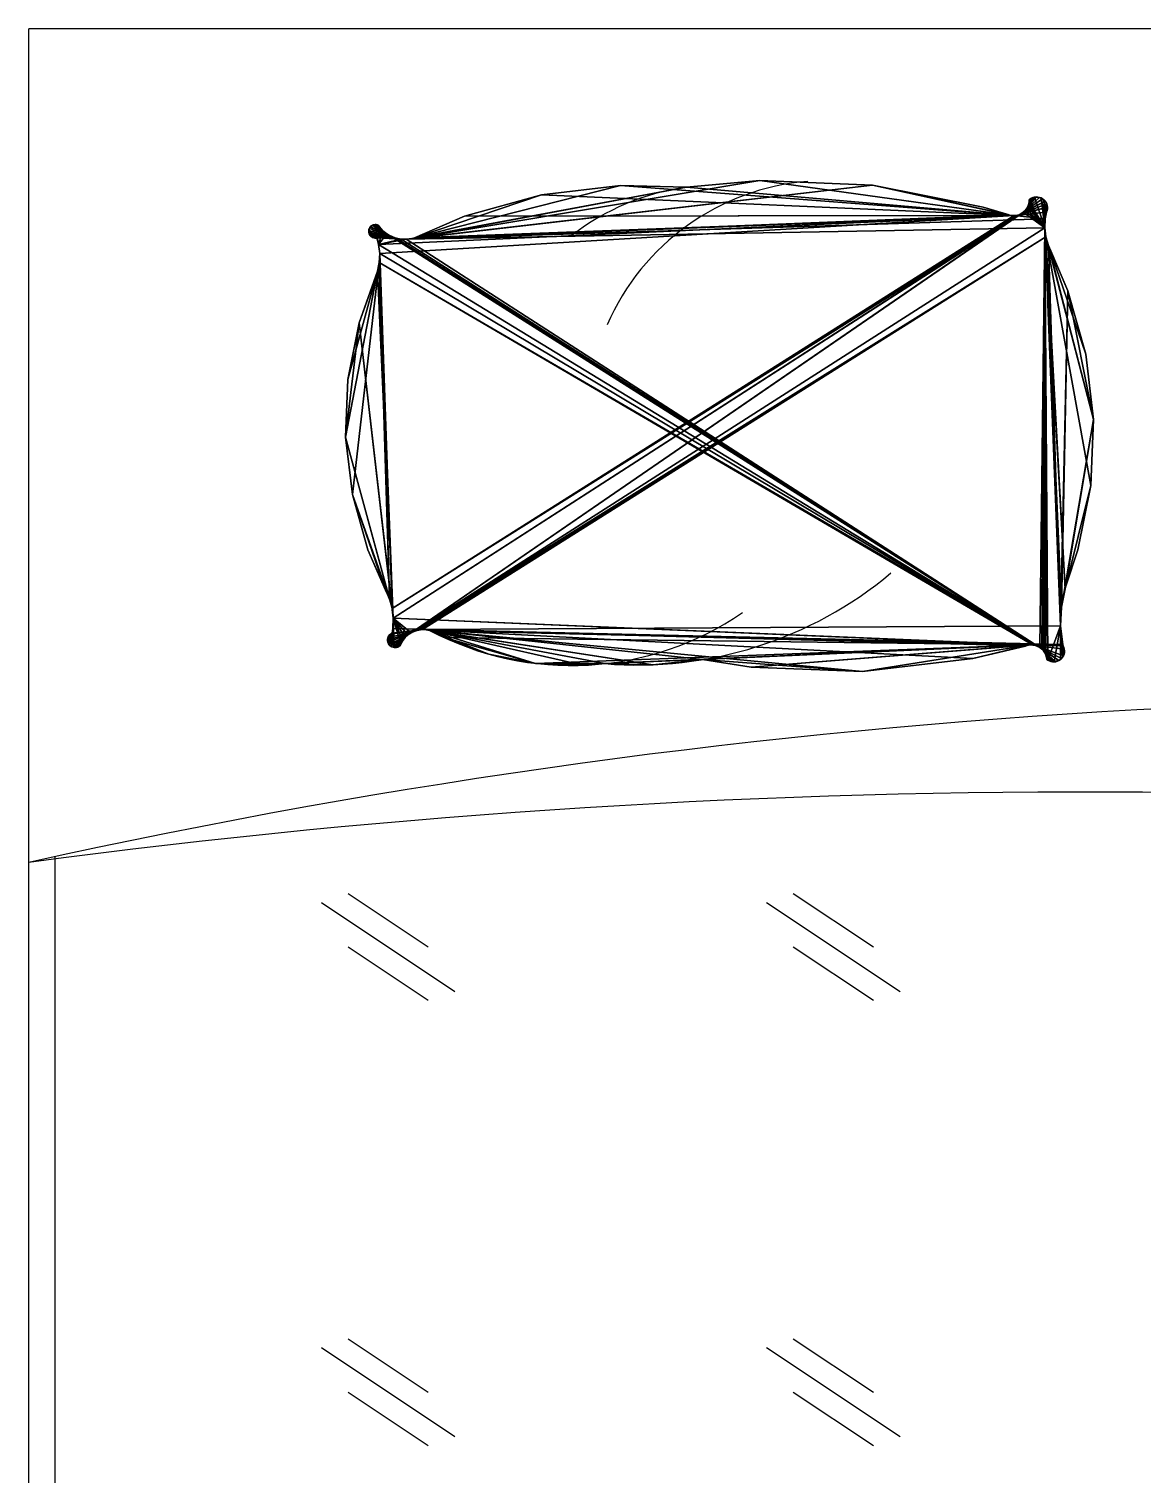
# Model space of a CAD drawing. Header units: inches. Extents: x 6.7 to 49.2, y 11 to 35.8.
# Drawn here: x 7.587 to 8.337, y 13.654 to 14.628 of the extents above; entities that cross this region are included whole.
import ezdxf

# ---------------------------------------------------------------- set-up
doc = ezdxf.new("R2010")
doc.units = ezdxf.units.IN
doc.header["$MEASUREMENT"] = 0
for name, color, linetype in [('02', 2, 'Continuous'), ('1', 1, 'Continuous'), ('4', 4, 'Continuous')]:
    doc.layers.add(name, color=color, linetype=linetype)

msp = doc.modelspace()

# ---------------------------------------------------------------- linework, layer by layer
at = {"layer": '02'}
for centre, radius, start, end in [((8.05284, 14.35955, 0.00255), 0.16302, 98.00493, 127.77287), ((8.1252, 14.36353, 0.00255), 0.16188, 94.6633, 156.49211), ((7.99741, 14.46451, 0.00255), 0.26554, 265.21186, 309.97341), ((7.78962, 14.22877, 0.00255), 0.04308, 348.9178, 28.70916), ((7.95261, 14.40307, 0.00255), 0.20444, 242.14454, 304.34017), ((7.83386, 14.21579, 0.00255), 0.00509, 112.66911, 311.54424), ((7.8529, 14.20614, 0.00255), 0.01672, 75.47385, 159.54391)]:
    msp.add_arc(centre, radius, start, end, dxfattribs=at)
at = {"layer": '1'}
for p, q in [((7.85616, 14.00882), (7.80216, 14.04482)), ((8.15616, 14.00882), (8.10216, 14.04482)), ((7.87416, 13.97882), (7.78416, 14.03882)), ((8.17416, 13.97882), (8.08416, 14.03882)), ((7.85616, 13.97282), (7.80216, 14.00882)), ((8.15616, 13.97282), (8.10216, 14.00882)), ((7.85616, 13.70882), (7.80216, 13.74482)), ((8.15616, 13.70882), (8.10216, 13.74482)), ((7.87416, 13.67882), (7.78416, 13.73882)), ((8.17416, 13.67882), (8.08416, 13.73882)), ((7.85616, 13.67282), (7.80216, 13.70882)), ((8.15616, 13.67282), (8.10216, 13.70882))]:
    msp.add_line(p, q, dxfattribs=at)
at = {"layer": '4'}
for p in [(9.08709, 14.62758), (7.58709, 12.77758)]:
    msp.add_line(p, (7.58709, 14.62758), dxfattribs=at)
msp.add_lwpolyline([(9.06588, 14.0549), (9.06588, 12.76268), (7.60479, 12.76268), (7.60479, 14.07002)], dxfattribs=at)
for centre, radius, start, end in [((8.58982, 9.54562), 4.63021, 83.83467, 102.50717), ((8.30195, 8.70796), 5.40546, 81.64827, 97.5995)]:
    msp.add_arc(centre, radius, start, end, dxfattribs=at)

# ---------------------------------------------------------------- meshes
at = {"layer": '02'}
mesh = msp.add_polyface(dxfattribs=at)
corners = [(8.25938, 14.50639), (8.26478, 14.51423), (8.26592, 14.51436), (8.26369, 14.51392), (8.26019, 14.50782), (8.26265, 14.51344), (8.26076, 14.50936), (8.2617, 14.51281), (8.26108, 14.51097), (8.26115, 14.51233), (8.15564, 14.52239), (8.23024, 14.50749), (8.2476, 14.50223), (7.84129, 14.48584), (7.84469, 14.48624), (8.07962, 14.52544), (8.03014, 14.52099), (7.84691, 14.4868), (7.98585, 14.52215), (7.93242, 14.51586), (7.88062, 14.5013), (7.82192, 14.49559), (7.82237, 14.49544), (7.82331, 14.49415), (7.8205, 14.49576), (7.82122, 14.49573), (7.81909, 14.49548), (7.81978, 14.49567), (7.81784, 14.49478), (7.81844, 14.49518), (7.81687, 14.49373), (7.81731, 14.49429), (7.81627, 14.49243), (7.81652, 14.4931), (7.8161, 14.491), (7.81613, 14.49172), (7.81637, 14.4896), (7.81618, 14.49029), (7.81707, 14.48835), (7.81668, 14.48894), (7.81813, 14.48737), (7.81756, 14.48782), (7.82165, 14.4867), (7.81875, 14.48702), (7.81943, 14.48677), (7.82013, 14.48663), (7.82085, 14.4866), (7.82157, 14.48668), (7.80969, 14.42944), (7.8201, 14.45897), (7.82204, 14.46429), (7.80053, 14.3525), (7.80208, 14.39133), (7.83188, 14.23714), (7.83005, 14.24365), (7.80506, 14.31391), (7.81558, 14.2765), (7.8274, 14.24946), (7.83071, 14.21979), (7.83137, 14.22023), (7.8319, 14.22049), (7.82963, 14.21862), (7.83012, 14.21925), (7.82896, 14.21718), (7.82924, 14.21793), (7.82877, 14.2156), (7.82881, 14.21639), (7.82908, 14.21404), (7.82887, 14.2148), (7.82986, 14.21265), (7.82942, 14.21331), (7.83103, 14.21156), (7.8304, 14.21206), (7.83247, 14.2109), (7.83172, 14.21117), (7.84063, 14.2175), (7.83325, 14.21074), (7.83405, 14.21071), (7.83485, 14.2108), (7.839, 14.21544), (7.83561, 14.21102), (7.83634, 14.21135), (7.83772, 14.21315), (7.837, 14.21179), (7.83723, 14.21198), (7.92842, 14.20008), (7.89696, 14.20636), (7.86687, 14.21749), (8.26224, 14.21247), (7.97524, 14.1999), (7.96047, 14.19879), (8.04107, 14.20258), (8.00762, 14.19917), (8.07389, 14.19751), (8.26061, 14.21228), (8.14875, 14.19451), (8.22316, 14.20325), (8.25903, 14.21184), (8.25878, 14.21174), (8.27366, 14.20227), (8.27307, 14.20271), (8.27289, 14.20406), (8.27572, 14.20132), (8.27465, 14.20172), (8.27798, 14.20105), (8.27684, 14.2011), (8.2802, 14.20149), (8.27911, 14.20118), (8.28219, 14.2026), (8.28124, 14.20197), (8.28373, 14.20427), (8.28303, 14.20337), (8.28469, 14.20633), (8.28429, 14.20526), (8.28383, 14.21286), (8.28491, 14.20745), (8.28404, 14.21184), (8.28495, 14.20859), (8.28482, 14.20972), (8.28451, 14.21082), (8.30268, 14.32003), (8.294, 14.27654), (8.28587, 14.25211), (8.26845, 14.21071), (8.27177, 14.4936), (7.83787, 14.48598), (7.83451, 14.48665), (8.26974, 14.2097), (8.27085, 14.20849), (7.8313, 14.48784), (7.82832, 14.48951), (7.82276, 14.48239), (8.27176, 14.20713), (8.27245, 14.20564), (8.27201, 14.49968), (7.82563, 14.49163), (7.82347, 14.47634), (7.82323, 14.47026), (8.26702, 14.21152), (8.26548, 14.21208), (8.26388, 14.21241), (8.28236, 14.22537), (8.28287, 14.23795), (8.2511, 14.50176), (8.27279, 14.50407), (8.25273, 14.50196), (8.27345, 14.50738), (8.25431, 14.5024), (8.2558, 14.50308), (7.83267, 14.23043), (7.8324, 14.22367), (7.85225, 14.22285), (7.84965, 14.22254), (7.84712, 14.22183), (8.28534, 14.25031), (8.27248, 14.48755), (8.27318, 14.50513), (8.27301, 14.50961), (8.2719, 14.51159), (8.25716, 14.50399), (8.27024, 14.51314), (8.26817, 14.51409), (8.25837, 14.50511), (8.24946, 14.50183), (8.24785, 14.50215), (7.84474, 14.22074), (7.84256, 14.21928), (7.85488, 14.22274), (7.85709, 14.22233), (8.30446, 14.36434), (8.27413, 14.48169), (8.29928, 14.40838), (8.28728, 14.45107), (8.27647, 14.47653), (8.27341, 14.50624), (8.27332, 14.50851), (8.27253, 14.51065), (8.27113, 14.51243), (8.26924, 14.5137), (8.26705, 14.51431)]
mesh.append_faces([[corners[k] for k in face] for face in [(88, 89, 85), (88, 91, 89), (123, 13, 124), (123, 131, 130), (124, 99, 133), (131, 24, 135), (124, 141, 99), (13, 143, 134), (145, 146, 144), (42, 28, 24), (42, 32, 28), (140, 149, 137), (88, 151, 150), (152, 58, 60), (152, 63, 58), (141, 104, 99), (141, 108, 104), (155, 120, 154), (148, 157, 146), (148, 158, 157), (159, 160, 158), (159, 161, 160), (162, 2, 161), (13, 10, 12), (24, 21, 23), (28, 26, 24), (32, 30, 28), (42, 34, 32), (42, 36, 34), (42, 38, 36), (42, 40, 38), (149, 48, 50), (53, 51, 48), (63, 61, 58), (153, 65, 63), (153, 67, 65), (165, 69, 67), (166, 71, 69), (166, 73, 71), (88, 85, 87), (104, 102, 99), (108, 106, 104), (141, 110, 108), (114, 112, 110)]], dxfattribs={"vtx0": -1, "vtx1": -1, "vtx2": -1})
mesh.append_faces([[corners[k] for k in face] for face in [(0, 1, 2), (0, 3, 1), (4, 5, 3), (6, 7, 5), (14, 15, 10), (14, 16, 15), (17, 18, 16), (17, 19, 18), (42, 43, 40), (42, 44, 43), (42, 45, 44), (42, 46, 45), (54, 55, 51), (54, 56, 55), (75, 76, 73), (75, 77, 76), (75, 78, 77), (79, 80, 78), (79, 81, 80), (82, 83, 81), (88, 93, 91), (94, 95, 93), (94, 96, 95), (114, 115, 112), (116, 117, 115), (116, 118, 117), (123, 125, 13), (123, 126, 125), (124, 127, 123), (124, 128, 127), (123, 129, 126), (123, 130, 129), (124, 132, 128), (124, 133, 132), (13, 134, 124), (131, 135, 130), (123, 136, 131), (123, 137, 136), (124, 142, 141), (143, 144, 134), (24, 23, 135), (88, 150, 149), (151, 60, 150), (124, 154, 142), (146, 156, 144), (13, 163, 143), (13, 164, 163), (13, 12, 164), (149, 50, 137), (88, 167, 151), (88, 168, 167), (88, 87, 168), (99, 101, 133), (120, 122, 154), (155, 169, 120), (170, 171, 169), (170, 172, 171)]], dxfattribs={"vtx0": -1, "vtx2": -1})
mesh.append_faces([[corners[k] for k in face] for face in [(0, 4, 3), (4, 6, 5), (6, 8, 7), (13, 14, 10), (14, 17, 16), (53, 54, 51), (75, 79, 78), (79, 82, 81), (88, 94, 93), (94, 97, 96), (114, 116, 115), (123, 138, 137), (138, 139, 137), (139, 140, 137), (143, 145, 144), (145, 147, 146), (147, 148, 146), (131, 42, 24), (140, 88, 149), (151, 152, 60), (152, 153, 63), (124, 155, 154), (148, 159, 158), (159, 162, 161), (149, 53, 48), (153, 165, 67), (165, 166, 69), (166, 75, 73), (141, 114, 110), (155, 170, 169), (162, 0, 2)]], dxfattribs={"vtx1": -1, "vtx2": -1})
mesh.append_faces([[corners[k] for k in face] for face in [(8, 9, 7), (10, 11, 12), (17, 20, 19), (21, 22, 23), (24, 25, 21), (26, 27, 24), (28, 29, 26), (30, 31, 28), (32, 33, 30), (34, 35, 32), (36, 37, 34), (38, 39, 36), (40, 41, 38), (42, 47, 46), (48, 49, 50), (51, 52, 48), (54, 57, 56), (58, 59, 60), (61, 62, 58), (63, 64, 61), (65, 66, 63), (67, 68, 65), (69, 70, 67), (71, 72, 69), (73, 74, 71), (82, 84, 83), (85, 86, 87), (89, 90, 85), (91, 92, 89), (97, 98, 96), (99, 100, 101), (102, 103, 99), (104, 105, 102), (106, 107, 104), (108, 109, 106), (110, 111, 108), (112, 113, 110), (116, 119, 118), (120, 121, 122), (170, 173, 172), (146, 174, 156), (157, 175, 146), (158, 176, 157), (160, 177, 158), (161, 178, 160), (2, 179, 161)]], dxfattribs={"vtx2": -1})
mesh = msp.add_polyface(dxfattribs=at)
corners = [(7.81731, 14.49429, 0.00255), (7.81687, 14.49373, 0.00255), (7.81652, 14.4931, 0.00255), (7.81844, 14.49518, 0.00255), (7.81784, 14.49478, 0.00255), (7.81978, 14.49567, 0.00255), (7.81909, 14.49548, 0.00255), (7.82832, 14.48951, 0.00255), (7.82563, 14.49163, 0.00255), (7.8205, 14.49576, 0.00255), (7.82122, 14.49573, 0.00255), (7.82192, 14.49559, 0.00255), (7.82331, 14.49415, 0.00255), (7.82237, 14.49544, 0.00255), (8.2511, 14.50176, 0.00255), (7.84691, 14.4868, 0.00255), (7.84469, 14.48624, 0.00255), (7.88062, 14.5013, 0.00255), (8.24946, 14.50183, 0.00255), (7.93242, 14.51586, 0.00255), (7.98585, 14.52215, 0.00255), (8.03014, 14.52099, 0.00255), (8.07962, 14.52544, 0.00255), (8.24785, 14.50215, 0.00255), (8.15564, 14.52239, 0.00255), (8.2476, 14.50223, 0.00255), (8.23024, 14.50749, 0.00255), (8.26265, 14.51344, 0.00255), (8.2617, 14.51281, 0.00255), (8.26115, 14.51233, 0.00255), (8.26478, 14.51423, 0.00255), (8.26369, 14.51392, 0.00255), (8.26705, 14.51431, 0.00255), (8.26592, 14.51436, 0.00255), (8.26924, 14.5137, 0.00255), (8.26817, 14.51409, 0.00255), (8.27113, 14.51243, 0.00255), (8.27024, 14.51314, 0.00255), (8.27253, 14.51065, 0.00255), (8.2719, 14.51159, 0.00255), (8.27332, 14.50851, 0.00255), (8.27301, 14.50961, 0.00255), (8.27201, 14.49968, 0.00255), (8.27279, 14.50407, 0.00255), (8.27345, 14.50738, 0.00255), (8.27341, 14.50624, 0.00255), (8.27318, 14.50513, 0.00255), (8.28728, 14.45107, 0.00255), (8.27647, 14.47653, 0.00255), (8.27413, 14.48169, 0.00255), (8.30446, 14.36434, 0.00255), (8.29928, 14.40838, 0.00255), (8.28287, 14.23795, 0.00255), (8.28534, 14.25031, 0.00255), (8.30268, 14.32003, 0.00255), (8.28587, 14.25211, 0.00255), (8.294, 14.27654, 0.00255), (8.28482, 14.20972, 0.00255), (8.28451, 14.21082, 0.00255), (8.28404, 14.21184, 0.00255), (8.28491, 14.20745, 0.00255), (8.28495, 14.20859, 0.00255), (8.28429, 14.20526, 0.00255), (8.28469, 14.20633, 0.00255), (8.28303, 14.20337, 0.00255), (8.28373, 14.20427, 0.00255), (8.28124, 14.20197, 0.00255), (8.28219, 14.2026, 0.00255), (8.27911, 14.20118, 0.00255), (8.2802, 14.20149, 0.00255), (8.27085, 14.20849, 0.00255), (8.27798, 14.20105, 0.00255), (8.27684, 14.2011, 0.00255), (8.27572, 14.20132, 0.00255), (8.27176, 14.20713, 0.00255), (8.27465, 14.20172, 0.00255), (8.27245, 14.20564, 0.00255), (8.27366, 14.20227, 0.00255), (8.27289, 14.20406, 0.00255), (8.27307, 14.20271, 0.00255), (8.22316, 14.20325, 0.00255), (8.25878, 14.21174, 0.00255), (8.25903, 14.21184, 0.00255), (7.85488, 14.22274, 0.00255), (8.14875, 14.19451, 0.00255), (8.04107, 14.20258, 0.00255), (8.07389, 14.19751, 0.00255), (8.00762, 14.19917, 0.00255), (7.85709, 14.22233, 0.00255), (7.97524, 14.1999, 0.00255), (7.96047, 14.19879, 0.00255), (7.92842, 14.20008, 0.00255), (7.89696, 14.20636, 0.00255), (7.86687, 14.21749, 0.00255), (7.83634, 14.21135, 0.00255), (7.837, 14.21179, 0.00255), (7.83723, 14.21198, 0.00255), (7.83485, 14.2108, 0.00255), (7.83561, 14.21102, 0.00255), (7.83325, 14.21074, 0.00255), (7.83405, 14.21071, 0.00255), (7.83172, 14.21117, 0.00255), (7.83247, 14.2109, 0.00255), (7.8304, 14.21206, 0.00255), (7.83103, 14.21156, 0.00255), (7.82942, 14.21331, 0.00255), (7.82986, 14.21265, 0.00255), (7.82887, 14.2148, 0.00255), (7.82908, 14.21404, 0.00255), (7.82881, 14.21639, 0.00255), (7.82877, 14.2156, 0.00255), (7.8319, 14.22049, 0.00255), (7.82896, 14.21718, 0.00255), (7.82924, 14.21793, 0.00255), (7.82963, 14.21862, 0.00255), (7.83012, 14.21925, 0.00255), (7.83071, 14.21979, 0.00255), (7.83137, 14.22023, 0.00255), (7.80506, 14.31391, 0.00255), (7.81558, 14.2765, 0.00255), (7.8274, 14.24946, 0.00255), (8.27177, 14.4936, 0.00255), (8.25837, 14.50511, 0.00255), (8.25716, 14.50399, 0.00255), (8.25938, 14.50639, 0.00255), (7.84474, 14.22074, 0.00255), (8.2558, 14.50308, 0.00255), (7.83267, 14.23043, 0.00255), (8.26019, 14.50782, 0.00255), (8.26076, 14.50936, 0.00255), (7.84256, 14.21928, 0.00255), (7.84063, 14.2175, 0.00255), (7.839, 14.21544, 0.00255), (7.83772, 14.21315, 0.00255), (8.25431, 14.5024, 0.00255), (8.26108, 14.51097, 0.00255), (8.27248, 14.48755, 0.00255), (7.84712, 14.22183, 0.00255), (7.84965, 14.22254, 0.00255), (7.85225, 14.22285, 0.00255), (7.83188, 14.23714, 0.00255), (8.25273, 14.50196, 0.00255), (7.82347, 14.47634, 0.00255), (7.82276, 14.48239, 0.00255), (7.84129, 14.48584, 0.00255), (7.83787, 14.48598, 0.00255), (7.82165, 14.4867, 0.00255), (7.81875, 14.48702, 0.00255), (8.28236, 14.22537, 0.00255), (8.28383, 14.21286, 0.00255), (8.26224, 14.21247, 0.00255), (8.26388, 14.21241, 0.00255), (8.26548, 14.21208, 0.00255), (7.8324, 14.22367, 0.00255), (7.83005, 14.24365, 0.00255), (7.82323, 14.47026, 0.00255), (7.82157, 14.48668, 0.00255), (7.82013, 14.48663, 0.00255), (7.81756, 14.48782, 0.00255), (7.81668, 14.48894, 0.00255), (7.81618, 14.49029, 0.00255), (7.83451, 14.48665, 0.00255), (7.81613, 14.49172, 0.00255), (7.8313, 14.48784, 0.00255), (8.26702, 14.21152, 0.00255), (8.26845, 14.21071, 0.00255), (8.26974, 14.2097, 0.00255), (8.26061, 14.21228, 0.00255), (7.80053, 14.3525, 0.00255), (7.82204, 14.46429, 0.00255), (7.80208, 14.39133, 0.00255), (7.80969, 14.42944, 0.00255), (7.8201, 14.45897, 0.00255), (7.82085, 14.4866, 0.00255), (7.81943, 14.48677, 0.00255), (7.81813, 14.48737, 0.00255), (7.81707, 14.48835, 0.00255), (7.81637, 14.4896, 0.00255), (7.8161, 14.491, 0.00255), (7.81627, 14.49243, 0.00255)]
mesh.append_faces([[corners[k] for k in face] for face in [(83, 85, 84), (123, 125, 121), (126, 127, 125), (121, 30, 135), (127, 99, 133), (14, 142, 140), (14, 144, 143), (145, 147, 146), (121, 34, 30), (139, 148, 136), (139, 150, 149), (151, 57, 59), (152, 62, 57), (99, 94, 133), (155, 118, 154), (147, 157, 156), (145, 158, 147), (145, 159, 158), (145, 160, 159), (161, 162, 160), (161, 2, 162), (163, 0, 2), (7, 3, 0), (7, 5, 3), (30, 27, 29), (34, 32, 30), (42, 36, 34), (42, 38, 36), (42, 40, 38), (148, 47, 49), (52, 50, 47), (62, 60, 57), (164, 64, 62), (165, 66, 64), (166, 68, 66), (83, 80, 82), (99, 97, 94), (111, 101, 99), (111, 103, 101), (111, 105, 103), (111, 107, 105), (111, 109, 107)]], dxfattribs={"vtx0": -1, "vtx1": -1, "vtx2": -1})
mesh.append_faces([[corners[k] for k in face] for face in [(8, 9, 5), (8, 10, 9), (8, 11, 10), (14, 15, 16), (14, 17, 15), (18, 19, 17), (18, 20, 19), (18, 21, 20), (18, 22, 21), (23, 24, 22), (43, 44, 40), (43, 45, 44), (53, 54, 50), (70, 71, 68), (70, 72, 71), (70, 73, 72), (74, 75, 73), (76, 77, 75), (83, 84, 80), (83, 87, 85), (88, 89, 87), (88, 90, 89), (88, 91, 90), (88, 92, 91), (111, 112, 109), (111, 113, 112), (111, 114, 113), (111, 115, 114), (111, 116, 115), (121, 122, 123), (121, 124, 122), (121, 128, 124), (121, 129, 128), (127, 130, 125), (127, 131, 130), (127, 132, 131), (127, 133, 132), (121, 135, 129), (125, 136, 121), (134, 140, 127), (14, 143, 142), (145, 146, 143), (30, 29, 135), (139, 149, 148), (150, 59, 149), (142, 154, 140), (147, 156, 146), (14, 16, 144), (148, 49, 136), (139, 167, 150), (139, 82, 167), (94, 96, 133), (118, 120, 154), (155, 168, 118), (169, 170, 168), (169, 171, 170)]], dxfattribs={"vtx0": -1, "vtx2": -1})
mesh.append_faces([[corners[k] for k in face] for face in [(7, 8, 5), (8, 12, 11), (14, 18, 17), (18, 23, 22), (23, 25, 24), (42, 43, 40), (52, 53, 50), (53, 55, 54), (70, 74, 73), (74, 76, 75), (76, 78, 77), (83, 88, 87), (123, 126, 125), (126, 134, 127), (125, 137, 136), (137, 138, 136), (138, 139, 136), (134, 141, 140), (141, 14, 140), (144, 145, 143), (121, 42, 34), (150, 151, 59), (151, 152, 57), (127, 153, 99), (153, 111, 99), (142, 155, 154), (145, 161, 160), (161, 163, 2), (163, 7, 0), (148, 52, 47), (152, 164, 62), (164, 165, 64), (165, 166, 66), (166, 70, 68), (139, 83, 82), (155, 169, 168)]], dxfattribs={"vtx1": -1, "vtx2": -1})
mesh.append_faces([[corners[k] for k in face] for face in [(0, 1, 2), (3, 4, 0), (5, 6, 3), (12, 13, 11), (25, 26, 24), (27, 28, 29), (30, 31, 27), (32, 33, 30), (34, 35, 32), (36, 37, 34), (38, 39, 36), (40, 41, 38), (43, 46, 45), (47, 48, 49), (50, 51, 47), (55, 56, 54), (57, 58, 59), (60, 61, 57), (62, 63, 60), (64, 65, 62), (66, 67, 64), (68, 69, 66), (78, 79, 77), (80, 81, 82), (85, 86, 84), (88, 93, 92), (94, 95, 96), (97, 98, 94), (99, 100, 97), (101, 102, 99), (103, 104, 101), (105, 106, 103), (107, 108, 105), (109, 110, 107), (111, 117, 116), (118, 119, 120), (169, 172, 171), (157, 173, 156), (147, 174, 157), (158, 175, 147), (159, 176, 158), (160, 177, 159), (162, 178, 160), (2, 179, 162)]], dxfattribs={"vtx2": -1})
mesh = msp.add_polyface(dxfattribs=at)
corners = [(8.03014, 14.52099, 0.00255), (7.98585, 14.52215), (7.98585, 14.52215, 0.00255), (8.03014, 14.52099), (7.93242, 14.51586), (7.93242, 14.51586, 0.00255), (7.88062, 14.5013), (7.88062, 14.5013, 0.00255), (7.84691, 14.4868), (7.84691, 14.4868, 0.00255)]
mesh.append_faces([[corners[k] for k in face] for face in [(0, 1, 2)]], dxfattribs={"vtx0": -1})
mesh.append_faces([[corners[k] for k in face] for face in [(1, 4, 2)]], dxfattribs={"vtx1": -1})
mesh.append_faces([[corners[k] for k in face] for face in [(0, 3, 1), (4, 5, 2), (4, 6, 7), (7, 5, 4), (8, 9, 7), (7, 6, 8)]], dxfattribs={"vtx2": -1})
mesh = msp.add_polyface(dxfattribs=at)
corners = [(8.2476, 14.50223, 0.00255), (8.23024, 14.50749), (8.23024, 14.50749, 0.00255), (8.2476, 14.50223), (8.15564, 14.52239), (8.15564, 14.52239, 0.00255), (8.07962, 14.52544), (8.07962, 14.52544, 0.00255), (8.03014, 14.52099), (8.03014, 14.52099, 0.00255)]
mesh.append_faces([[corners[k] for k in face] for face in [(0, 1, 2)]], dxfattribs={"vtx0": -1})
mesh.append_faces([[corners[k] for k in face] for face in [(1, 4, 2)]], dxfattribs={"vtx1": -1})
mesh.append_faces([[corners[k] for k in face] for face in [(0, 3, 1), (4, 5, 2), (4, 6, 7), (7, 5, 4), (8, 9, 7), (7, 6, 8)]], dxfattribs={"vtx2": -1})
mesh = msp.add_polyface(dxfattribs=at)
corners = [(8.2476, 14.50223, 0.00255), (8.24785, 14.50215), (8.24785, 14.50215, 0.00255), (8.2476, 14.50223), (8.24946, 14.50183), (8.24946, 14.50183, 0.00255), (8.2511, 14.50176), (8.2511, 14.50176, 0.00255), (8.25273, 14.50196), (8.25273, 14.50196, 0.00255), (8.25431, 14.5024, 0.00255), (8.25431, 14.5024), (8.2558, 14.50308), (8.2558, 14.50308, 0.00255), (8.25716, 14.50399), (8.25716, 14.50399, 0.00255), (8.25837, 14.50511), (8.25837, 14.50511, 0.00255), (8.25938, 14.50639, 0.00255), (8.25938, 14.50639), (8.26019, 14.50782), (8.26019, 14.50782, 0.00255), (8.26076, 14.50936), (8.26076, 14.50936, 0.00255), (8.26108, 14.51097), (8.26108, 14.51097, 0.00255), (8.26115, 14.51233, 0.00255), (8.26115, 14.51233)]
mesh.append_faces([[corners[k] for k in face] for face in [(0, 1, 3), (4, 2, 5), (4, 7, 6), (7, 4, 5), (8, 7, 9), (7, 8, 6), (8, 10, 11), (12, 10, 13), (12, 15, 14), (15, 12, 13), (16, 15, 17), (15, 16, 14), (16, 18, 19), (20, 18, 21), (20, 23, 22), (23, 20, 21), (24, 23, 25), (23, 24, 22), (24, 26, 27)]], dxfattribs={"vtx0": -1})
mesh.append_faces([[corners[k] for k in face] for face in [(1, 2, 4), (11, 10, 12), (19, 18, 20)]], dxfattribs={"vtx1": -1})
mesh.append_faces([[corners[k] for k in face] for face in [(0, 2, 1), (8, 9, 10), (16, 17, 18), (24, 25, 26)]], dxfattribs={"vtx2": -1})
mesh = msp.add_polyface(dxfattribs=at)
corners = [(8.27279, 14.50407, 0.00255), (8.27279, 14.50407), (8.27318, 14.50513, 0.00255), (8.27318, 14.50513), (8.27341, 14.50624), (8.27341, 14.50624, 0.00255), (8.27345, 14.50738), (8.27345, 14.50738, 0.00255), (8.27332, 14.50851, 0.00255), (8.27332, 14.50851), (8.27301, 14.50961), (8.27301, 14.50961, 0.00255), (8.27253, 14.51065), (8.27253, 14.51065, 0.00255), (8.2719, 14.51159), (8.2719, 14.51159, 0.00255), (8.27113, 14.51243, 0.00255), (8.27113, 14.51243), (8.27024, 14.51314), (8.27024, 14.51314, 0.00255), (8.26924, 14.5137), (8.26924, 14.5137, 0.00255), (8.26817, 14.51409), (8.26817, 14.51409, 0.00255), (8.26705, 14.51431, 0.00255), (8.26705, 14.51431), (8.26592, 14.51436), (8.26592, 14.51436, 0.00255), (8.26478, 14.51423), (8.26478, 14.51423, 0.00255), (8.26369, 14.51392), (8.26369, 14.51392, 0.00255), (8.26265, 14.51344, 0.00255), (8.26265, 14.51344), (8.2617, 14.51281), (8.2617, 14.51281, 0.00255), (8.26115, 14.51233), (8.26115, 14.51233, 0.00255)]
mesh.append_faces([[corners[k] for k in face] for face in [(6, 8, 7), (14, 16, 15), (22, 24, 23), (30, 32, 31)]], dxfattribs={"vtx0": -1})
mesh.append_faces([[corners[k] for k in face] for face in [(0, 1, 2), (9, 10, 8), (17, 18, 16), (25, 26, 24), (33, 34, 32)]], dxfattribs={"vtx1": -1})
mesh.append_faces([[corners[k] for k in face] for face in [(1, 3, 2), (3, 4, 5), (5, 2, 3), (6, 7, 5), (5, 4, 6), (6, 9, 8), (10, 11, 8), (10, 12, 13), (13, 11, 10), (14, 15, 13), (13, 12, 14), (14, 17, 16), (18, 19, 16), (18, 20, 21), (21, 19, 18), (22, 23, 21), (21, 20, 22), (22, 25, 24), (26, 27, 24), (26, 28, 29), (29, 27, 26), (30, 31, 29), (29, 28, 30), (30, 33, 32), (34, 35, 32), (34, 36, 37), (37, 35, 34)]], dxfattribs={"vtx2": -1})
mesh = msp.add_polyface(dxfattribs=at)
corners = [(8.27248, 14.48755), (8.27248, 14.48755, 0.00255), (8.27177, 14.4936, 0.00255), (8.27177, 14.4936), (8.27413, 14.48169, 0.00255), (8.27413, 14.48169), (8.27647, 14.47653), (8.27647, 14.47653, 0.00255), (8.27279, 14.50407, 0.00255), (8.27279, 14.50407), (8.27201, 14.49968), (8.27201, 14.49968, 0.00255)]
mesh.append_faces([[corners[k] for k in face] for face in [(0, 2, 1), (2, 0, 3), (0, 4, 5), (6, 4, 7), (8, 10, 9), (10, 8, 11), (3, 11, 2), (11, 3, 10)]], dxfattribs={"vtx0": -1})
mesh.append_faces([[corners[k] for k in face] for face in [(5, 4, 6)]], dxfattribs={"vtx1": -1})
mesh.append_faces([[corners[k] for k in face] for face in [(0, 1, 4)]], dxfattribs={"vtx2": -1})
mesh = msp.add_polyface(dxfattribs=at)
corners = [(7.8161, 14.491), (7.81618, 14.49029), (7.81618, 14.49029, 0.00255), (7.8161, 14.491, 0.00255), (7.81637, 14.4896), (7.81637, 14.4896, 0.00255), (7.81668, 14.48894, 0.00255), (7.81668, 14.48894), (7.81707, 14.48835), (7.81707, 14.48835, 0.00255), (7.81756, 14.48782), (7.81756, 14.48782, 0.00255), (7.81813, 14.48737), (7.81813, 14.48737, 0.00255), (7.81875, 14.48702, 0.00255), (7.81875, 14.48702), (7.81943, 14.48677), (7.81943, 14.48677, 0.00255), (7.82013, 14.48663), (7.82013, 14.48663, 0.00255), (7.82085, 14.4866), (7.82085, 14.4866, 0.00255), (7.82157, 14.48668, 0.00255), (7.82157, 14.48668), (7.82165, 14.4867), (7.82165, 14.4867, 0.00255), (7.82237, 14.49544, 0.00255), (7.82237, 14.49544), (7.82192, 14.49559), (7.82192, 14.49559, 0.00255), (7.82122, 14.49573), (7.82122, 14.49573, 0.00255), (7.8205, 14.49576, 0.00255), (7.8205, 14.49576), (7.81978, 14.49567), (7.81978, 14.49567, 0.00255), (7.81909, 14.49548), (7.81909, 14.49548, 0.00255), (7.81844, 14.49518), (7.81844, 14.49518, 0.00255), (7.81784, 14.49478, 0.00255), (7.81784, 14.49478), (7.81731, 14.49429), (7.81731, 14.49429, 0.00255), (7.81687, 14.49373), (7.81687, 14.49373, 0.00255), (7.81652, 14.4931), (7.81652, 14.4931, 0.00255), (7.81627, 14.49243, 0.00255), (7.81627, 14.49243), (7.81613, 14.49172), (7.81613, 14.49172, 0.00255)]
mesh.append_faces([[corners[k] for k in face] for face in [(4, 6, 5), (12, 14, 13), (20, 22, 21), (30, 32, 31), (38, 40, 39), (46, 48, 47)]], dxfattribs={"vtx0": -1})
mesh.append_faces([[corners[k] for k in face] for face in [(7, 8, 6), (15, 16, 14), (23, 24, 22), (33, 34, 32), (41, 42, 40), (49, 50, 48)]], dxfattribs={"vtx1": -1})
mesh.append_faces([[corners[k] for k in face] for face in [(0, 1, 2), (2, 3, 0), (4, 5, 2), (2, 1, 4), (4, 7, 6), (8, 9, 6), (8, 10, 11), (11, 9, 8), (12, 13, 11), (11, 10, 12), (12, 15, 14), (16, 17, 14), (16, 18, 19), (19, 17, 16), (20, 21, 19), (19, 18, 20), (20, 23, 22), (24, 25, 22), (26, 27, 28), (28, 29, 26), (30, 31, 29), (29, 28, 30), (30, 33, 32), (34, 35, 32), (34, 36, 37), (37, 35, 34), (38, 39, 37), (37, 36, 38), (38, 41, 40), (42, 43, 40), (42, 44, 45), (45, 43, 42), (46, 47, 45), (45, 44, 46), (46, 49, 48), (50, 51, 48), (50, 0, 3), (3, 51, 50)]], dxfattribs={"vtx2": -1})
mesh = msp.add_polyface(dxfattribs=at)
corners = [(7.82237, 14.49544), (7.82331, 14.49415), (7.82331, 14.49415, 0.00255), (7.82237, 14.49544, 0.00255), (7.82563, 14.49163, 0.00255), (7.82563, 14.49163), (7.82832, 14.48951), (7.82832, 14.48951, 0.00255), (7.8313, 14.48784), (7.8313, 14.48784, 0.00255), (7.83451, 14.48665), (7.83451, 14.48665, 0.00255), (7.83787, 14.48598, 0.00255), (7.83787, 14.48598), (7.84129, 14.48584), (7.84129, 14.48584, 0.00255), (7.84469, 14.48624), (7.84469, 14.48624, 0.00255), (7.84691, 14.4868), (7.84691, 14.4868, 0.00255)]
mesh.append_faces([[corners[k] for k in face] for face in [(0, 2, 1), (2, 0, 3), (1, 4, 5), (6, 4, 7), (6, 9, 8), (9, 6, 7), (10, 9, 11), (9, 10, 8), (10, 12, 13), (14, 12, 15), (14, 17, 16), (17, 14, 15), (18, 17, 19), (17, 18, 16)]], dxfattribs={"vtx0": -1})
mesh.append_faces([[corners[k] for k in face] for face in [(5, 4, 6), (13, 12, 14)]], dxfattribs={"vtx1": -1})
mesh.append_faces([[corners[k] for k in face] for face in [(1, 2, 4), (10, 11, 12)]], dxfattribs={"vtx2": -1})
mesh = msp.add_polyface(dxfattribs=at)
corners = [(7.8201, 14.45897, 0.00255), (7.8201, 14.45897), (7.82204, 14.46429, 0.00255), (7.82204, 14.46429), (7.82323, 14.47026), (7.82323, 14.47026, 0.00255), (7.82347, 14.47634), (7.82347, 14.47634, 0.00255), (7.82276, 14.48239, 0.00255), (7.82276, 14.48239), (7.82165, 14.4867), (7.82165, 14.4867, 0.00255)]
mesh.append_faces([[corners[k] for k in face] for face in [(1, 2, 3), (3, 5, 4), (5, 3, 2), (6, 5, 7), (5, 6, 4), (6, 8, 9), (10, 8, 11)]], dxfattribs={"vtx0": -1})
mesh.append_faces([[corners[k] for k in face] for face in [(0, 2, 1), (9, 8, 10)]], dxfattribs={"vtx1": -1})
mesh.append_faces([[corners[k] for k in face] for face in [(6, 7, 8)]], dxfattribs={"vtx2": -1})
mesh = msp.add_polyface(dxfattribs=at)
corners = [(8.28587, 14.25211, 0.00255), (8.294, 14.27654), (8.294, 14.27654, 0.00255), (8.28587, 14.25211), (8.30268, 14.32003), (8.30268, 14.32003, 0.00255), (8.30446, 14.36434), (8.30446, 14.36434, 0.00255), (8.29928, 14.40838), (8.29928, 14.40838, 0.00255), (8.28728, 14.45107, 0.00255), (8.28728, 14.45107), (8.27647, 14.47653), (8.27647, 14.47653, 0.00255)]
mesh.append_faces([[corners[k] for k in face] for face in [(0, 1, 2), (8, 10, 9)]], dxfattribs={"vtx0": -1})
mesh.append_faces([[corners[k] for k in face] for face in [(1, 4, 2), (11, 12, 10)]], dxfattribs={"vtx1": -1})
mesh.append_faces([[corners[k] for k in face] for face in [(0, 3, 1), (4, 5, 2), (4, 6, 7), (7, 5, 4), (8, 9, 7), (7, 6, 8), (8, 11, 10), (12, 13, 10)]], dxfattribs={"vtx2": -1})
mesh = msp.add_polyface(dxfattribs=at)
corners = [(7.80506, 14.31391), (7.80506, 14.31391, 0.00255), (7.80053, 14.3525, 0.00255), (7.80053, 14.3525), (7.81558, 14.2765, 0.00255), (7.81558, 14.2765), (7.8274, 14.24946), (7.8274, 14.24946, 0.00255), (7.8201, 14.45897, 0.00255), (7.8201, 14.45897), (7.80969, 14.42944), (7.80969, 14.42944, 0.00255), (7.80208, 14.39133), (7.80208, 14.39133, 0.00255)]
mesh.append_faces([[corners[k] for k in face] for face in [(0, 4, 1), (12, 2, 13)]], dxfattribs={"vtx0": -1})
mesh.append_faces([[corners[k] for k in face] for face in [(5, 6, 4)]], dxfattribs={"vtx1": -1})
mesh.append_faces([[corners[k] for k in face] for face in [(0, 1, 2), (2, 3, 0), (0, 5, 4), (6, 7, 4), (8, 9, 10), (10, 11, 8), (12, 13, 11), (11, 10, 12), (12, 3, 2)]], dxfattribs={"vtx2": -1})
mesh = msp.add_polyface(dxfattribs=at)
corners = [(7.8319, 14.22049, 0.00255), (7.8319, 14.22049), (7.8324, 14.22367), (7.8324, 14.22367, 0.00255), (7.83267, 14.23043), (7.83267, 14.23043, 0.00255), (7.83188, 14.23714, 0.00255), (7.83188, 14.23714), (7.83005, 14.24365), (7.83005, 14.24365, 0.00255), (7.8274, 14.24946), (7.8274, 14.24946, 0.00255)]
mesh.append_faces([[corners[k] for k in face] for face in [(0, 2, 1), (2, 0, 3), (4, 3, 5), (3, 4, 2), (4, 6, 7), (8, 6, 9), (8, 11, 10), (11, 8, 9)]], dxfattribs={"vtx0": -1})
mesh.append_faces([[corners[k] for k in face] for face in [(7, 6, 8)]], dxfattribs={"vtx1": -1})
mesh.append_faces([[corners[k] for k in face] for face in [(4, 5, 6)]], dxfattribs={"vtx2": -1})
mesh = msp.add_polyface(dxfattribs=at)
corners = [(8.28236, 14.22537), (8.28383, 14.21286), (8.28383, 14.21286, 0.00255), (8.28236, 14.22537, 0.00255), (8.28404, 14.21184), (8.28404, 14.21184, 0.00255), (8.28587, 14.25211, 0.00255), (8.28534, 14.25031), (8.28534, 14.25031, 0.00255), (8.28587, 14.25211), (8.28287, 14.23795), (8.28287, 14.23795, 0.00255)]
mesh.append_faces([[corners[k] for k in face] for face in [(0, 2, 1), (2, 0, 3), (4, 2, 5), (2, 4, 1), (6, 7, 9), (10, 8, 11), (10, 3, 0), (3, 10, 11)]], dxfattribs={"vtx0": -1})
mesh.append_faces([[corners[k] for k in face] for face in [(7, 8, 10)]], dxfattribs={"vtx1": -1})
mesh.append_faces([[corners[k] for k in face] for face in [(6, 8, 7)]], dxfattribs={"vtx2": -1})
mesh = msp.add_polyface(dxfattribs=at)
corners = [(7.82887, 14.2148), (7.82887, 14.2148, 0.00255), (7.82877, 14.2156, 0.00255), (7.82877, 14.2156), (7.82908, 14.21404, 0.00255), (7.82908, 14.21404), (7.82942, 14.21331), (7.82942, 14.21331, 0.00255), (7.82986, 14.21265), (7.82986, 14.21265, 0.00255), (7.8304, 14.21206), (7.8304, 14.21206, 0.00255), (7.83103, 14.21156, 0.00255), (7.83103, 14.21156), (7.83172, 14.21117), (7.83172, 14.21117, 0.00255), (7.83247, 14.2109), (7.83247, 14.2109, 0.00255), (7.83325, 14.21074), (7.83325, 14.21074, 0.00255), (7.83405, 14.21071, 0.00255), (7.83405, 14.21071), (7.83485, 14.2108), (7.83485, 14.2108, 0.00255), (7.83561, 14.21102), (7.83561, 14.21102, 0.00255), (7.83634, 14.21135), (7.83634, 14.21135, 0.00255), (7.837, 14.21179, 0.00255), (7.837, 14.21179), (7.83723, 14.21198), (7.83723, 14.21198, 0.00255), (7.8319, 14.22049, 0.00255), (7.8319, 14.22049), (7.83137, 14.22023), (7.83137, 14.22023, 0.00255), (7.83071, 14.21979), (7.83071, 14.21979, 0.00255), (7.83012, 14.21925, 0.00255), (7.83012, 14.21925), (7.82963, 14.21862), (7.82963, 14.21862, 0.00255), (7.82924, 14.21793), (7.82924, 14.21793, 0.00255), (7.82896, 14.21718), (7.82896, 14.21718, 0.00255), (7.82881, 14.21639, 0.00255), (7.82881, 14.21639)]
mesh.append_faces([[corners[k] for k in face] for face in [(0, 4, 1), (10, 12, 11), (18, 20, 19), (26, 28, 27), (36, 38, 37), (44, 46, 45)]], dxfattribs={"vtx0": -1})
mesh.append_faces([[corners[k] for k in face] for face in [(5, 6, 4), (13, 14, 12), (21, 22, 20), (29, 30, 28), (39, 40, 38), (47, 3, 46)]], dxfattribs={"vtx1": -1})
mesh.append_faces([[corners[k] for k in face] for face in [(0, 1, 2), (2, 3, 0), (0, 5, 4), (6, 7, 4), (6, 8, 9), (9, 7, 6), (10, 11, 9), (9, 8, 10), (10, 13, 12), (14, 15, 12), (14, 16, 17), (17, 15, 14), (18, 19, 17), (17, 16, 18), (18, 21, 20), (22, 23, 20), (22, 24, 25), (25, 23, 22), (26, 27, 25), (25, 24, 26), (26, 29, 28), (30, 31, 28), (32, 33, 34), (34, 35, 32), (36, 37, 35), (35, 34, 36), (36, 39, 38), (40, 41, 38), (40, 42, 43), (43, 41, 40), (44, 45, 43), (43, 42, 44), (44, 47, 46), (3, 2, 46)]], dxfattribs={"vtx2": -1})
mesh = msp.add_polyface(dxfattribs=at)
corners = [(7.85709, 14.22233, 0.00255), (7.85709, 14.22233), (7.85488, 14.22274, 0.00255), (7.85488, 14.22274), (7.85225, 14.22285), (7.85225, 14.22285, 0.00255), (7.84965, 14.22254), (7.84965, 14.22254, 0.00255), (7.84712, 14.22183, 0.00255), (7.84712, 14.22183), (7.84474, 14.22074), (7.84474, 14.22074, 0.00255), (7.84256, 14.21928), (7.84256, 14.21928, 0.00255), (7.84063, 14.2175), (7.84063, 14.2175, 0.00255), (7.839, 14.21544, 0.00255), (7.839, 14.21544), (7.83772, 14.21315), (7.83772, 14.21315, 0.00255), (7.83723, 14.21198), (7.83723, 14.21198, 0.00255)]
mesh.append_faces([[corners[k] for k in face] for face in [(1, 2, 3), (3, 5, 4), (5, 3, 2), (6, 5, 7), (5, 6, 4), (6, 8, 9), (10, 8, 11), (10, 13, 12), (13, 10, 11), (14, 13, 15), (13, 14, 12), (14, 16, 17), (18, 16, 19), (18, 21, 20), (21, 18, 19)]], dxfattribs={"vtx0": -1})
mesh.append_faces([[corners[k] for k in face] for face in [(0, 2, 1), (9, 8, 10), (17, 16, 18)]], dxfattribs={"vtx1": -1})
mesh.append_faces([[corners[k] for k in face] for face in [(6, 7, 8), (14, 15, 16)]], dxfattribs={"vtx2": -1})
mesh = msp.add_polyface(dxfattribs=at)
corners = [(7.85709, 14.22233, 0.00255), (7.86687, 14.21749), (7.86687, 14.21749, 0.00255), (7.85709, 14.22233), (7.89696, 14.20636), (7.89696, 14.20636, 0.00255), (7.92842, 14.20008), (7.92842, 14.20008, 0.00255), (7.96047, 14.19879), (7.96047, 14.19879, 0.00255), (7.97524, 14.1999, 0.00255), (7.97524, 14.1999)]
mesh.append_faces([[corners[k] for k in face] for face in [(0, 1, 2), (8, 10, 9)]], dxfattribs={"vtx0": -1})
mesh.append_faces([[corners[k] for k in face] for face in [(1, 4, 2)]], dxfattribs={"vtx1": -1})
mesh.append_faces([[corners[k] for k in face] for face in [(0, 3, 1), (4, 5, 2), (4, 6, 7), (7, 5, 4), (8, 9, 7), (7, 6, 8), (8, 11, 10)]], dxfattribs={"vtx2": -1})
mesh = msp.add_polyface(dxfattribs=at)
corners = [(8.04107, 14.20258, 0.00255), (8.04107, 14.20258), (8.07389, 14.19751), (8.07389, 14.19751, 0.00255), (8.14875, 14.19451), (8.14875, 14.19451, 0.00255), (8.22316, 14.20325, 0.00255), (8.22316, 14.20325), (8.25878, 14.21174), (8.25878, 14.21174, 0.00255)]
mesh.append_faces([[corners[k] for k in face] for face in [(4, 6, 5)]], dxfattribs={"vtx0": -1})
mesh.append_faces([[corners[k] for k in face] for face in [(7, 8, 6)]], dxfattribs={"vtx1": -1})
mesh.append_faces([[corners[k] for k in face] for face in [(0, 1, 2), (2, 3, 0), (4, 5, 3), (3, 2, 4), (4, 7, 6), (8, 9, 6)]], dxfattribs={"vtx2": -1})
mesh = msp.add_polyface(dxfattribs=at)
corners = [(8.27307, 14.20271, 0.00255), (8.27307, 14.20271), (8.27289, 14.20406, 0.00255), (8.27289, 14.20406), (8.27245, 14.20564), (8.27245, 14.20564, 0.00255), (8.27176, 14.20713), (8.27176, 14.20713, 0.00255), (8.27085, 14.20849, 0.00255), (8.27085, 14.20849), (8.26974, 14.2097), (8.26974, 14.2097, 0.00255), (8.26845, 14.21071), (8.26845, 14.21071, 0.00255), (8.26702, 14.21152), (8.26702, 14.21152, 0.00255), (8.26548, 14.21208, 0.00255), (8.26548, 14.21208), (8.26388, 14.21241), (8.26388, 14.21241, 0.00255), (8.26224, 14.21247), (8.26224, 14.21247, 0.00255), (8.26061, 14.21228), (8.26061, 14.21228, 0.00255), (8.25903, 14.21184, 0.00255), (8.25903, 14.21184), (8.25878, 14.21174), (8.25878, 14.21174, 0.00255)]
mesh.append_faces([[corners[k] for k in face] for face in [(1, 2, 3), (3, 5, 4), (5, 3, 2), (6, 5, 7), (5, 6, 4), (6, 8, 9), (10, 8, 11), (10, 13, 12), (13, 10, 11), (14, 13, 15), (13, 14, 12), (14, 16, 17), (18, 16, 19), (18, 21, 20), (21, 18, 19), (22, 21, 23), (21, 22, 20), (22, 24, 25), (26, 24, 27)]], dxfattribs={"vtx0": -1})
mesh.append_faces([[corners[k] for k in face] for face in [(0, 2, 1), (9, 8, 10), (17, 16, 18), (25, 24, 26)]], dxfattribs={"vtx1": -1})
mesh.append_faces([[corners[k] for k in face] for face in [(6, 7, 8), (14, 15, 16), (22, 23, 24)]], dxfattribs={"vtx2": -1})
mesh = msp.add_polyface(dxfattribs=at)
corners = [(8.27307, 14.20271), (8.27366, 14.20227), (8.27366, 14.20227, 0.00255), (8.27307, 14.20271, 0.00255), (8.27465, 14.20172, 0.00255), (8.27465, 14.20172), (8.27572, 14.20132), (8.27572, 14.20132, 0.00255), (8.27684, 14.2011), (8.27684, 14.2011, 0.00255), (8.27798, 14.20105), (8.27798, 14.20105, 0.00255), (8.27911, 14.20118, 0.00255), (8.27911, 14.20118), (8.2802, 14.20149), (8.2802, 14.20149, 0.00255), (8.28124, 14.20197), (8.28124, 14.20197, 0.00255), (8.28219, 14.2026), (8.28219, 14.2026, 0.00255), (8.28303, 14.20337, 0.00255), (8.28303, 14.20337), (8.28373, 14.20427), (8.28373, 14.20427, 0.00255), (8.28429, 14.20526), (8.28429, 14.20526, 0.00255), (8.28469, 14.20633), (8.28469, 14.20633, 0.00255), (8.28491, 14.20745, 0.00255), (8.28491, 14.20745), (8.28495, 14.20859), (8.28495, 14.20859, 0.00255), (8.28482, 14.20972), (8.28482, 14.20972, 0.00255), (8.28451, 14.21082), (8.28451, 14.21082, 0.00255), (8.28404, 14.21184, 0.00255), (8.28404, 14.21184)]
mesh.append_faces([[corners[k] for k in face] for face in [(1, 4, 2), (10, 12, 11), (18, 20, 19), (26, 28, 27), (34, 36, 35)]], dxfattribs={"vtx0": -1})
mesh.append_faces([[corners[k] for k in face] for face in [(5, 6, 4), (13, 14, 12), (21, 22, 20), (29, 30, 28)]], dxfattribs={"vtx1": -1})
mesh.append_faces([[corners[k] for k in face] for face in [(0, 1, 2), (2, 3, 0), (1, 5, 4), (6, 7, 4), (6, 8, 9), (9, 7, 6), (10, 11, 9), (9, 8, 10), (10, 13, 12), (14, 15, 12), (14, 16, 17), (17, 15, 14), (18, 19, 17), (17, 16, 18), (18, 21, 20), (22, 23, 20), (22, 24, 25), (25, 23, 22), (26, 27, 25), (25, 24, 26), (26, 29, 28), (30, 31, 28), (30, 32, 33), (33, 31, 30), (34, 35, 33), (33, 32, 34), (34, 37, 36)]], dxfattribs={"vtx2": -1})
mesh = msp.add_polyface(dxfattribs=at)
corners = [(7.97524, 14.1999, 0.00255), (7.97524, 14.1999), (8.00762, 14.19917), (8.00762, 14.19917, 0.00255), (8.04107, 14.20258), (8.04107, 14.20258, 0.00255)]
mesh.append_faces([[corners[k] for k in face] for face in [(0, 1, 2), (2, 3, 0), (4, 5, 3), (3, 2, 4)]], dxfattribs={"vtx2": -1})

doc.saveas('drawing.dxf')
